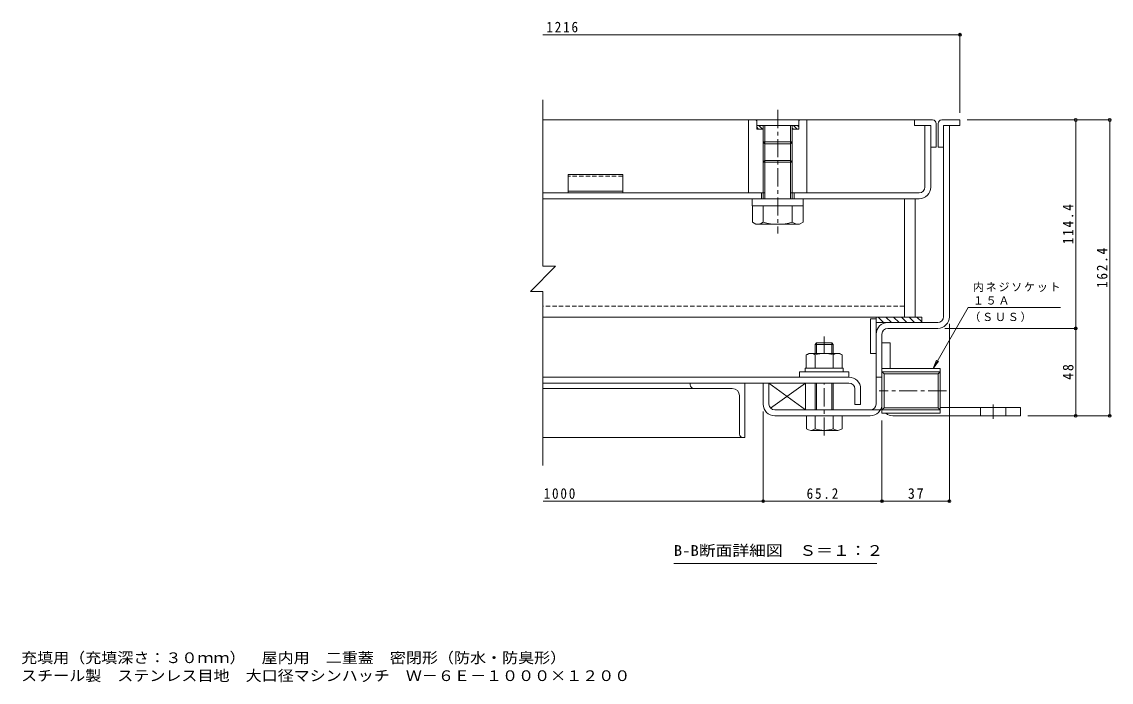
# Model space of a CAD drawing. Units: millimetres at full size. Extents: x -524 to 522, y -392 to 379.
# Drawn here: x -100 to 498, y -392 to -30 of the extents above; entities that cross this region are included whole.
import ezdxf
from ezdxf.enums import TextEntityAlignment as Align

# ---------------------------------------------------------------- set-up
doc = ezdxf.new("R2010")
doc.units = ezdxf.units.MM
doc.header["$LTSCALE"] = 2
doc.header["$PDMODE"] = 32
doc.header["$PDSIZE"] = 1.6
doc.linetypes.add('CHAIN1', pattern=[8, 5, -1, 1, -1])
doc.linetypes.add('DASHED1', pattern=[1.8, 1.2, -0.6])
for name, color, linetype, lineweight in [('D-1', 2, 'Continuous', 9), ('D-2', 3, 'Continuous', 9), ('D-3', 4, 'Continuous', 9), ('D-5', 7, 'Continuous', 9), ('D-6', 6, 'Continuous', 9), ('D-7', 5, 'Continuous', 5), ('D-8', 5, 'Continuous', 5), ('D-9', 134, 'Continuous', 5), ('D-A', 3, 'Continuous', 9), ('D-B', 6, 'Continuous', 9), ('D-C', 2, 'Continuous', 9), ('D-E', 3, 'Continuous', 9), ('D-F', 7, 'Continuous', 9), ('F-5_F-5ﾚｲﾔ', 7, 'Continuous', 9)]:
    doc.layers.add(name, color=color, linetype=linetype, lineweight=lineweight)
doc.styles.add('ＭＳ ゴシック', font='')
doc.styles.get('ＭＳ ゴシック').set_extended_font_data('MS Gothic')

msp = doc.modelspace()

# ---------------------------------------------------------------- linework, layer by layer
at = {"layer": 'D-1'}
for p, q in [((406.288, -191.777), (406.288, -86.777)), ((406.288, -86.777), (409.488, -86.777)), ((409.488, -191.777), (409.488, -86.777)), ((403.088, -194.977), (375.687, -194.977)), ((369.287, -239.778), (369.287, -201.377)), ((372.487, -201.377), (372.487, -239.778)), ((375.687, -198.177), (403.088, -198.177)), ((372.488, -220.201), (372.488, -244.801)), ((404.488, -220.201), (372.488, -220.201)), ((372.488, -224.978), (369.287, -224.978)), ((372.488, -222.023), (373.65, -223.185)), ((404.488, -222.023), (372.488, -222.023)), ((403.326, -223.185), (373.65, -223.185)), ((307.288, -228.178), (310.488, -228.178)), ((307.288, -239.778), (307.288, -228.178)), ((310.488, -239.778), (310.488, -228.178)), ((371.63, -242.978), (313.688, -242.978)), ((404.488, -242.978), (372.488, -242.978)), ((403.326, -241.816), (373.65, -241.816)), ((404.488, -242.978), (403.326, -241.816)), ((313.688, -246.178), (335.788, -246.178)), ((345.788, -246.178), (366.087, -246.178))]:
    msp.add_line(p, q, dxfattribs=at)
for points in [[(404.488, -220.201), (404.488, -244.801), (372.488, -244.801)], [(372.488, -242.978), (373.65, -241.816), (373.65, -223.185)], [(404.488, -222.023), (403.326, -223.185), (403.326, -241.816)]]:
    msp.add_lwpolyline(points, dxfattribs=at)
for centre, radius, start, end in [((375.687, -201.377), 6.4, 90, 180), ((403.088, -191.777), 6.4, 270, 0), ((403.088, -191.777), 3.2, 270, 0), ((375.687, -201.377), 3.2, 90, 180), ((313.688, -239.778), 6.4, 180, 270), ((313.688, -239.778), 3.2, 180, 270), ((366.087, -239.778), 3.2, 270, 0), ((366.087, -239.778), 6.4, 270, 0)]:
    msp.add_arc(centre, radius, start, end, dxfattribs=at)
at = {"layer": 'D-2'}
for p, q in [((399.288, -86.777), (396.088, -86.777)), ((396.088, -120.577), (396.088, -86.777)), ((399.288, -86.777), (399.288, -120.577)), ((307.288, -123.777), (186.436, -123.777)), ((306.288, -123.777), (306.288, -126.977)), ((392.888, -123.777), (323.288, -123.777)), ((324.288, -123.777), (324.288, -126.977)), ((186.436, -126.977), (392.888, -126.977))]:
    msp.add_line(p, q, dxfattribs=at)
for radius in [3.2, 6.4]:
    msp.add_arc((392.888, -120.577), radius, 270, 0, dxfattribs=at)
at = {"layer": 'D-3'}
for p, q in [((390.288, -83.777), (186.436, -83.777)), ((390.288, -86.777), (399.288, -86.777)), ((399.288, -86.777), (399.288, -98.777)), ((402.288, -85.777), (402.288, -98.777)), ((403.288, -85.777), (403.288, -98.777)), ((405.288, -83.777), (415.288, -83.777)), ((415.288, -86.777), (406.288, -86.777)), ((406.288, -86.777), (406.288, -98.777)), ((415.288, -83.777), (415.288, -86.777)), ((399.288, -98.777), (402.288, -98.777)), ((406.288, -98.777), (403.288, -98.777)), ((200.288, -113.777), (200.288, -123.777)), ((230.288, -113.777), (200.288, -113.777)), ((230.288, -122.777), (200.288, -122.777))]:
    msp.add_line(p, q, dxfattribs=at)
at = {"layer": 'D-3', "linetype": 'DASHED1'}
msp.add_line((230.288, -114.643), (200.288, -114.643), dxfattribs=at)
at = {"layer": 'D-3'}
for points in [[(400.288, -83.777), (390.288, -83.777), (390.288, -86.777)], [(230.288, -113.777), (230.288, -123.777), (200.288, -123.777)]]:
    msp.add_lwpolyline(points, dxfattribs=at)
for centre, start, end in [((400.288, -85.777), 0, 90), ((405.288, -85.777), 90, 180)]:
    msp.add_arc(centre, 2, start, end, dxfattribs=at)
at = {"layer": 'D-5'}
for p, q in [((400.566, -220.201), (419.868, -186.769)), ((419.868, -186.769), (470.416, -186.769)), ((400.566, -220.201), (402.48, -215.581)), ((400.566, -220.201), (403.61, -216.234)), ((369.722, -327.315), (258.222, -327.315))]:
    msp.add_line(p, q, dxfattribs=at)
at = {"layer": 'D-6'}
for p, q in [((366.287, -192.977), (366.287, -211.977)), ((366.287, -192.977), (369.287, -192.977)), ((369.287, -211.977), (369.287, -191.977)), ((394.287, -191.977), (369.287, -191.977)), ((394.287, -194.977), (369.287, -194.977)), ((373.426, -194.977), (370.426, -191.977)), ((377.669, -194.977), (374.669, -191.977)), ((381.911, -194.977), (378.911, -191.977)), ((386.154, -194.977), (383.154, -191.977)), ((390.397, -194.977), (387.397, -191.977)), ((394.287, -194.625), (391.639, -191.977)), ((394.287, -194.977), (394.287, -191.977)), ((366.287, -211.977), (369.287, -211.977)), ((310.488, -228.178), (310.488, -239.778)), ((310.488, -228.178), (330.488, -242.978)), ((330.488, -228.178), (310.488, -228.178)), ((311.392, -242.006), (330.488, -228.178)), ((330.488, -242.978), (330.488, -228.178)), ((313.688, -242.978), (330.488, -242.978))]:
    msp.add_line(p, q, dxfattribs=at)
at = {"layer": 'D-7', "linetype": 'CHAIN1'}
for p, q in [((340.788, -211.678), (340.788, -202.645)), ((340.788, -257.055), (340.788, -228.178))]:
    msp.add_line(p, q, dxfattribs=at)
at = {"layer": 'D-7'}
for p, q in [((336.6, -206.178), (335.788, -206.99)), ((335.788, -211.678), (335.788, -206.99)), ((345.788, -206.99), (335.788, -206.99)), ((336.6, -211.678), (336.6, -206.178)), ((344.976, -206.178), (336.6, -206.178)), ((344.976, -211.678), (344.976, -206.178)), ((344.976, -206.178), (345.788, -206.99)), ((345.788, -206.99), (345.788, -211.678)), ((345.788, -206.99), (345.788, -211.678)), ((335.788, -242.978), (335.788, -228.178)), ((336.6, -242.978), (336.6, -228.178)), ((344.976, -242.978), (344.976, -228.178)), ((345.788, -228.178), (345.788, -242.978)), ((350.588, -246.178), (330.988, -246.178)), ((330.988, -253.283), (330.988, -246.178)), ((335.788, -253.283), (335.788, -246.178)), ((345.788, -246.178), (345.788, -253.283)), ((350.588, -253.283), (350.588, -246.178)), ((348.188, -254.178), (333.388, -254.178))]:
    msp.add_line(p, q, dxfattribs=at)
at = {"layer": 'D-7', "color": 2, "lineweight": 9}
for p, q in [((330.973, -212.737), (332.288, -211.978)), ((330.973, -212.737), (330.973, -219.978)), ((349.288, -211.978), (332.288, -211.978)), ((335.881, -212.737), (335.881, -219.978)), ((345.696, -212.737), (345.696, -219.978)), ((349.288, -211.978), (350.603, -212.737)), ((350.603, -212.737), (350.603, -219.978)), ((350.603, -219.978), (330.973, -219.978))]:
    msp.add_line(p, q, dxfattribs=at)
at = {"layer": 'D-7', "color": 6, "lineweight": 9}
for p, q in [((330.288, -219.978), (351.288, -219.978)), ((330.288, -219.978), (330.288, -221.978)), ((351.288, -219.978), (351.288, -221.978)), ((330.288, -221.978), (351.288, -221.978))]:
    msp.add_line(p, q, dxfattribs=at)
at = {"layer": 'D-7', "color": 134}
for p, q in [((327.288, -221.978), (327.288, -224.978)), ((327.288, -224.978), (354.288, -224.978))]:
    msp.add_line(p, q, dxfattribs=at)
msp.add_lwpolyline([(327.288, -221.978), (354.288, -221.978), (354.288, -224.978)], dxfattribs=at)
at = {"layer": 'D-7', "color": 2, "lineweight": 9}
for centre, radius, start, end in [((333.87, -217.754), 5.793, 94.38438, 120), ((333.274, -216.817), 4.842, 57.42749, 88.18784), ((340.788, -228.218), 16.241, 72.41188, 107.5881), ((348.302, -216.817), 4.842, 91.81215, 122.57249), ((347.706, -217.754), 5.793, 59.99998, 85.6156)]:
    msp.add_arc(centre, radius, start, end, dxfattribs=at)
at = {"layer": 'D-7'}
for centre, radius, start, end in [((333.388, -250.512), 3.666, 229.1022, 310.89809), ((340.788, -239.762), 14.416, 249.70546, 290.29454), ((348.188, -250.512), 3.666, 229.10191, 310.8978)]:
    msp.add_arc(centre, radius, start, end, dxfattribs=at)
at = {"layer": 'D-8'}
for p, q in [((384.788, -126.977), (384.788, -191.977)), ((384.788, -126.977), (390.788, -126.977)), ((390.788, -126.977), (390.788, -191.977)), ((384.788, -191.977), (390.788, -191.977))]:
    msp.add_line(p, q, dxfattribs=at)
at = {"layer": 'D-9'}
for p, q in [((301.388, -130.977), (301.388, -139.851)), ((307.288, -139.88), (307.288, -130.977)), ((323.288, -139.88), (323.288, -130.977)), ((329.188, -130.977), (329.188, -139.88)), ((303.297, -140.953), (301.388, -139.851)), ((327.288, -140.977), (303.338, -140.977)), ((327.288, -140.977), (329.188, -139.88))]:
    msp.add_line(p, q, dxfattribs=at)
at = {"layer": 'D-9', "linetype": 'DASHED1'}
msp.add_line((384.788, -185.977), (186.436, -185.977), dxfattribs=at)
at = {"layer": 'D-9'}
for centre, radius, start, end in [((303.546, -134.075), 6.906, 267.86055, 302.81094), ((315.288, -111.257), 29.72, 254.38446, 285.61554), ((327.03, -134.075), 6.906, 237.18906, 272.13945)]:
    msp.add_arc(centre, radius, start, end, dxfattribs=at)
at = {"layer": 'D-A'}
for p, q in [((354.388, -224.978), (186.578, -224.978)), ((186.578, -228.178), (354.388, -228.178)), ((360.788, -231.378), (360.788, -239.978))]:
    msp.add_line(p, q, dxfattribs=at)
msp.add_lwpolyline([(357.588, -231.378), (357.588, -239.978), (360.788, -239.978)], dxfattribs=at)
for radius in [6.4, 3.2]:
    msp.add_arc((354.388, -231.378), radius, 0, 90, dxfattribs=at)
at = {"layer": 'D-B'}
for p, q in [((267.288, -228.178), (186.578, -228.178)), ((269.288, -231.178), (186.578, -231.178)), ((267.288, -229.178), (267.288, -228.178)), ((269.288, -231.178), (290.288, -231.178)), ((294.288, -256.178), (294.288, -235.178)), ((296.288, -258.178), (186.578, -258.178)), ((296.288, -258.178), (297.288, -258.178))]:
    msp.add_line(p, q, dxfattribs=at)
msp.add_lwpolyline([(267.288, -228.178), (297.288, -228.178), (297.288, -258.178)], dxfattribs=at)
for centre, radius, start, end in [((269.288, -229.178), 2, 180, 270), ((290.288, -235.178), 4, 0, 90), ((296.288, -256.178), 2, 180, 270)]:
    msp.add_arc(centre, radius, start, end, dxfattribs=at)
at = {"layer": 'D-C', "linetype": 'CHAIN1'}
msp.add_line((315.288, -78.242), (315.288, -146.103), dxfattribs=at)
at = {"layer": 'D-C'}
for p, q in [((299.288, -83.777), (303.288, -83.777)), ((299.288, -123.777), (299.288, -83.777)), ((303.788, -84.277), (303.288, -83.777)), ((303.788, -88.777), (303.788, -83.777)), ((326.788, -83.777), (303.788, -83.777)), ((326.788, -86.777), (303.788, -86.777)), ((304.768, -88.777), (303.788, -87.797)), ((307.288, -88.777), (303.788, -88.777)), ((306.889, -88.777), (304.889, -86.777)), ((307.288, -87.054), (307.01, -86.777)), ((307.288, -126.977), (307.288, -86.777)), ((308.288, -126.977), (308.288, -86.777)), ((322.288, -126.977), (322.288, -86.777)), ((323.288, -92.021), (323.288, -86.777)), ((323.86, -88.777), (323.288, -88.205)), ((326.788, -88.777), (323.288, -88.777)), ((325.981, -88.777), (323.981, -86.777)), ((326.788, -87.462), (326.102, -86.777)), ((327.288, -83.777), (326.788, -84.277)), ((326.788, -88.777), (326.788, -83.777)), ((331.288, -83.777), (327.288, -83.777)), ((331.288, -123.777), (331.288, -83.777)), ((323.288, -126.977), (323.288, -92.021)), ((323.288, -95.777), (307.288, -95.777)), ((323.288, -95.722), (322.288, -96.777)), ((308.288, -105.977), (307.288, -106.977)), ((323.288, -106.977), (307.288, -106.977)), ((322.288, -105.977), (308.288, -105.977)), ((323.288, -106.977), (322.288, -105.977)), ((299.288, -123.777), (308.288, -123.777)), ((331.288, -123.777), (322.288, -123.777)), ((384.788, -126.977), (186.436, -126.977)), ((384.788, -191.977), (384.788, -126.977)), ((384.788, -191.977), (186.436, -191.977))]:
    msp.add_line(p, q, dxfattribs=at)
at = {"layer": 'D-C', "color": 134, "lineweight": 5}
for p, q in [((301.288, -126.977), (329.288, -126.977)), ((329.288, -126.977), (329.288, -130.977))]:
    msp.add_line(p, q, dxfattribs=at)
at = {"layer": 'D-C'}
msp.add_lwpolyline([(322.288, -96.777), (308.288, -96.777), (307.288, -95.777)], dxfattribs=at)
at = {"layer": 'D-C', "color": 134, "lineweight": 5}
msp.add_lwpolyline([(301.288, -126.977), (301.288, -130.977), (329.288, -130.977)], dxfattribs=at)
at = {"layer": 'D-E'}
for p, q in [((372.487, -206.177), (376.987, -206.177)), ((372.487, -206.177), (372.487, -239.778)), ((376.987, -220.201), (376.987, -206.177)), ((404.488, -241.678), (448.488, -241.678)), ((426.488, -246.178), (426.488, -241.678)), ((440.488, -246.178), (440.488, -241.678)), ((448.488, -241.678), (448.488, -246.178)), ((448.488, -246.178), (378.488, -246.178))]:
    msp.add_line(p, q, dxfattribs=at)
at = {"layer": 'D-E', "linetype": 'CHAIN1'}
msp.add_line((433.488, -247.924), (433.488, -240.035), dxfattribs=at)
at = {"layer": 'D-E'}
msp.add_arc((378.488, -240.178), 6, 230.3984, 270, dxfattribs=at)
at = {"layer": 'D-F'}
for p, q in [((415.288, -36.957), (186.436, -36.957)), ((415.288, -36.357), (415.288, -79.777)), ((498.123, -83.777), (419.288, -83.777)), ((478.855, -83.777), (478.855, -198.177)), ((497.523, -83.777), (497.523, -246.178)), ((186.436, -177.859), (179.555, -177.859)), ((186.436, -177.859), (186.436, -273.485)), ((409.488, -293.646), (409.488, -195.777)), ((479.455, -198.177), (407.088, -198.177)), ((478.855, -198.177), (478.855, -246.178)), ((307.288, -293.646), (307.288, -243.778)), ((372.488, -293.646), (372.488, -248.801)), ((498.123, -246.178), (452.488, -246.178)), ((307.288, -293.046), (186.578, -293.046)), ((372.488, -293.046), (307.288, -293.046)), ((409.488, -293.046), (372.488, -293.046))]:
    msp.add_line(p, q, dxfattribs=at)
at = {"layer": 'D-F', "linetype": 'CHAIN1'}
msp.add_line((407.889, -232.501), (371.015, -232.501), dxfattribs=at)
at = {"layer": 'D-F'}
msp.add_lwpolyline([(186.436, -72.625), (186.436, -164.096), (193.318, -164.096), (179.555, -177.859)], dxfattribs=at)
for p in [(415.288, -36.957), (478.855, -83.777), (497.523, -83.777), (478.855, -198.177), (478.855, -246.178), (497.523, -246.178), (307.288, -293.046), (372.488, -293.046), (409.488, -293.046)]:
    msp.add_point(p, dxfattribs=at)

# ---------------------------------------------------------------- texts
at = {"layer": 'D-5', "color": 2, "style": 'ＭＳ ゴシック', "width": 1.15}
msp.add_text('B-B断面詳細図\u3000Ｓ＝１：２', height=5.865, dxfattribs=at).set_placement((258.222, -324.815), align=Align.BOTTOM_LEFT)
at = {"layer": 'D-5', "char_height": 4.399, "attachment_point": 7, "style": 'ＭＳ ゴシック'}
for s, insert in [('\\T1.17;内ネジソケット', (422.416, -178.201)), ('\\T1.17;１５Ａ', (422.416, -185.168)), ('\\T1.17;（ＳＵＳ）', (420.483, -194.738))]:
    msp.add_mtext(s, dxfattribs=dict(at, insert=insert))
at = {"layer": 'D-F', "color": 2, "char_height": 5.865, "attachment_point": 7, "style": 'ＭＳ ゴシック'}
for s, insert in [('\\T1.28;\\W0.9;1216', (188.288, -35.757)), ('\\T1.28;\\W0.9;1000', (186.803, -291.846)), ('\\T1.28;\\W0.9;65.2', (331.138, -291.846)), ('\\T1.27;\\W0.95;37', (386.738, -291.846))]:
    msp.add_mtext(s, dxfattribs=dict(at, insert=insert))
at = {"layer": 'D-F', "color": 2, "char_height": 5.865, "attachment_point": 7, "rotation": 90, "style": 'ＭＳ ゴシック'}
for s, insert in [('\\T1.28;\\W0.9;114.4', (477.655, -151.977)), ('\\T1.28;\\W0.9;162.4', (496.323, -175.977)), ('\\T1.27;\\W0.95;48', (477.655, -226.427))]:
    msp.add_mtext(s, dxfattribs=dict(at, insert=insert))
at = {"layer": 'F-5_F-5ﾚｲﾔ', "color": 2, "style": 'ＭＳ ゴシック', "width": 1.1}
for s, p in [('充填用（充填深さ：３０ｍｍ）\u3000屋内用\u3000二重蓋\u3000密閉形（防水・防臭形）', (-100.021, -383.701)), ('スチール製\u3000ステンレス目地\u3000大口径マシンハッチ\u3000Ｗ－６Ｅ－１０００×１２００', (-100.021, -393.542))]:
    msp.add_text(s, height=5.865, dxfattribs=at).set_placement(p, align=Align.BOTTOM_LEFT)

doc.saveas('drawing.dxf')
